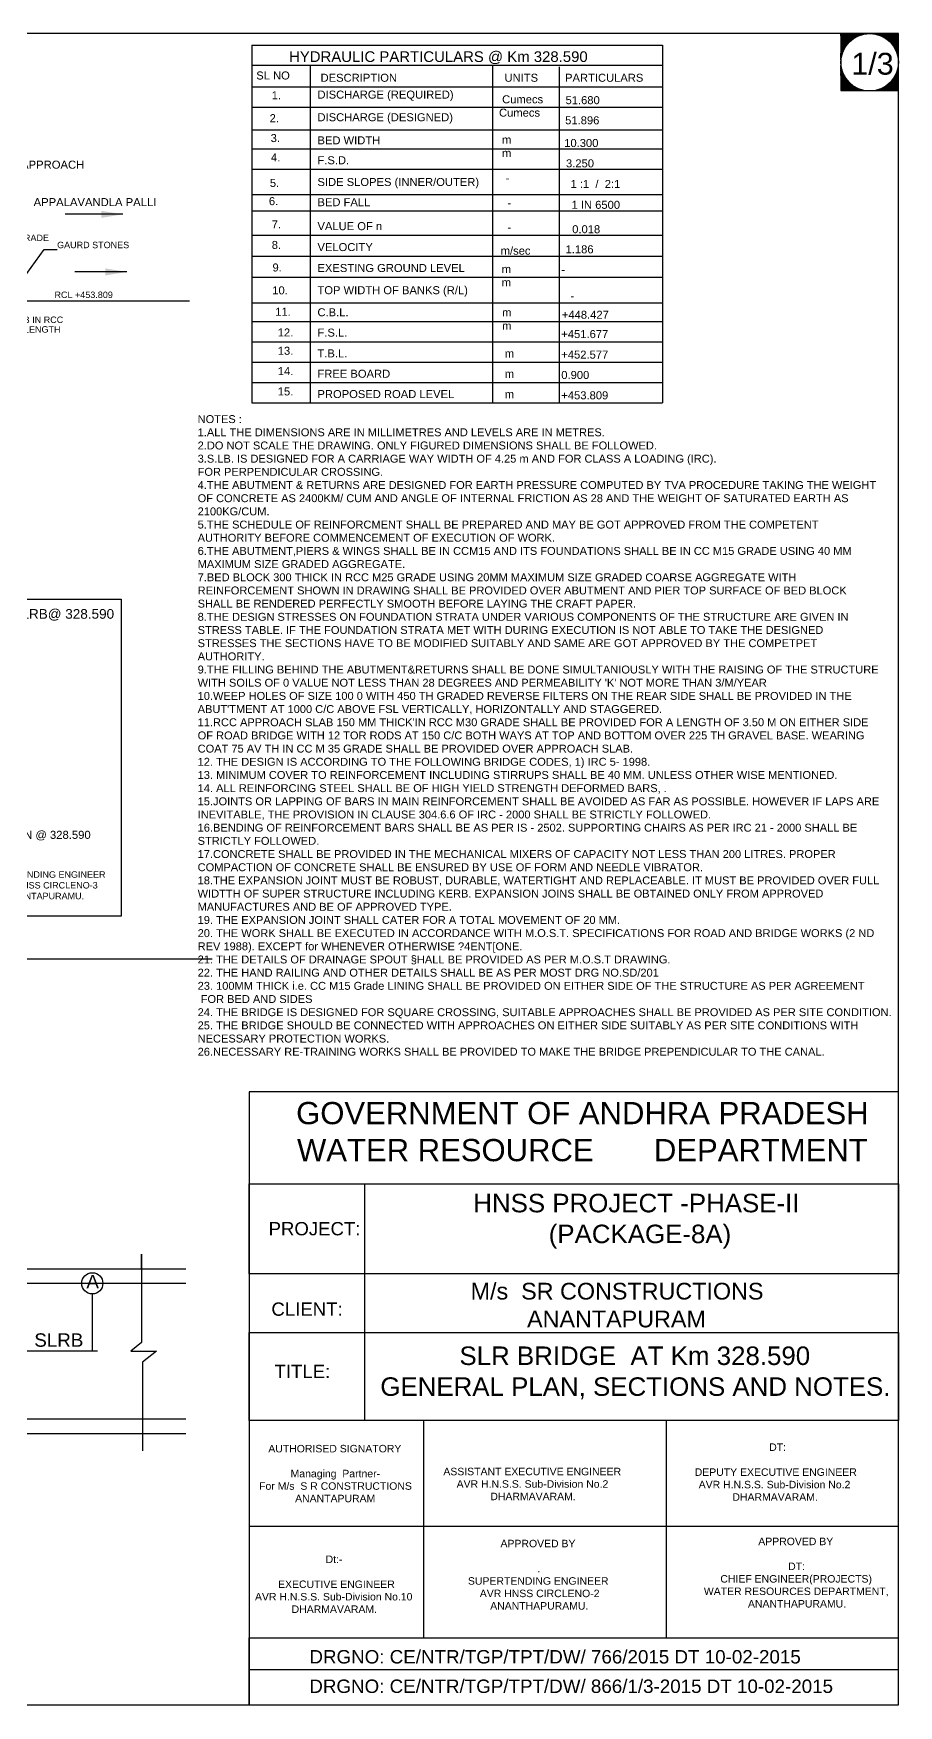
# Model space of a CAD drawing. Header units: millimetres. Extents: x 5124 to 3457305, y 2311 to 45956236.
# Drawn here: x 3441213 to 3457305, y 45925109 to 45956236 of the extents above; entities that cross this region are included whole.
import ezdxf

# ---------------------------------------------------------------- set-up
doc = ezdxf.new("R2010")
doc.units = ezdxf.units.MM
doc.header["$MEASUREMENT"] = 0
for name, color, linetype in [('DIMENSION', 7, 'Continuous'), ('DRAWING', 7, 'Continuous'), ('TEXT', 7, 'Continuous')]:
    doc.layers.add(name, color=color, linetype=linetype)
doc.styles.get("Standard").update_dxf_attribs({"font": 'arial.ttf', "height": 200})
doc.dimstyles.get("Standard").update_dxf_attribs({"dimtxt": 200, "dimasz": 110, "dimexe": 0.18, "dimexo": 0.0625, "dimgap": 0.09, "dimtad": 0, "dimtih": 1, "dimtoh": 1, "dimdec": 0, "dimzin": 0, "dimdsep": 46, "dimtxsty": 'Standard', "dimblk": 'OBLIQUE', "dimcen": 0.09, "dimse1": 1, "dimse2": 1, "dimadec": 0, "dimazin": 0, "dimtfac": 1, "dimtdec": 0, "dimtofl": 0, "dimtmove": 0, "dimatfit": 3, "dimfxl": 1, "dimtolj": 1, "dimtzin": 0, "dimarcsym": 0})

# ---------------------------------------------------------------- blocks, each defined once
blk = doc.blocks.new('_Oblique')
at = {"color": 0, "linetype": 'ByBlock', "lineweight": -2}
blk.add_line((-0.5, -0.5), (0.5, 0.5), dxfattribs=at)

msp = doc.modelspace()

# ---------------------------------------------------------------- hatches: boundary and pattern name
at = {"layer": 'DIMENSION'}
h = msp.add_hatch(dxfattribs=at)
h.set_pattern_fill('ANSI31', color=256, scale=1.354756271995944, style=0)
h.set_pattern_definition([(45, (-779196.1950086204, -16311388.67784595), (-0.1197446683479173, 0.1197446683479173), [])])
h.paths.add_polyline_path([(3456230.239588887, 45955171.6164654), (3456685.956718766, 45955171.6164654, -0.3690245496681071), (3456234.054860856, 45955700.52743042, -0.4142135623760187), (3456769.527430428, 45956236), (3456230.239588887, 45956235.99999999)])
h.paths.add_polyline_path([(3457305, 45955700.52743042), (3457305, 45956236), (3456769.527430428, 45956236, -0.4142135623760187)])
h.paths.add_polyline_path([(3457305, 45955700.52743042, -0.3690245496683182), (3456853.09814209, 45955171.6164654), (3457305, 45955171.6164654)])

# ---------------------------------------------------------------- linework, layer by layer
msp.add_lwpolyline([(3457305, 45956236), (3456230.239588887, 45956236), (3456230.239588887, 45955171.6164654), (3457305, 45955171.6164654)], close=True, dxfattribs=at)
msp.add_circle((3456769.527430428, 45955700.52743042), 535.4725695719294, dxfattribs=at)
at = {"layer": 'DRAWING'}
for points in [[(3457305, 45956236), (3411222.5, 45956236), (3411222.5, 45925120), (3457305, 45925120)], [(3435478.362132281, 45945701.92352647), (3442845.5, 45945701.92352647), (3442845.5, 45939803), (3435478.362132281, 45939803)]]:
    msp.add_lwpolyline(points, close=True, dxfattribs=at)
for points in [[(3438624, 45951258.5), (3444116, 45951258.5)], [(3429278.5, 45937957), (3429846.5, 45938974.5), (3429863, 45939008), (3444537, 45939008)], [(3443224.5, 45933239), (3443224.5, 45933510.5), (3443224.5, 45931869.5), (3443023.5, 45931706.5), (3443504, 45931706.5), (3443244, 45931501), (3443244, 45929850.5)], [(3429228.5, 45933239), (3444047, 45933239)], [(3429228.5, 45932969.5), (3444047, 45932969.5)], [(3442404, 45931706.5), (3412728, 45931706.5)], [(3429228.5, 45930443.5), (3444047, 45930443.5)], [(3429228.5, 45930174), (3444047, 45930174)], [(3445225.936787086, 45925109.09539846), (3445225.936787086, 45926371.25516197)], [(3445225.936787086, 45926371.25516197), (3445225.936787086, 45925120)]]:
    msp.add_lwpolyline(points, dxfattribs=at)
msp.add_circle((3442307.000506491, 45932968.94675826), 196.946251757443, dxfattribs=at)
at = {"layer": 'TEXT', "ltscale": 0.02}
for points in [[(3445273.971238019, 45956017.5), (3452912.5, 45956017.5)], [(3445273.971238019, 45955642.85119989), (3452912.5, 45955642.85119989)], [(3446359.347672474, 45955642.85119989), (3446359.347672474, 45949362.37045644)], [(3449752.678225445, 45955642.85119989), (3449752.678225445, 45949362.37045644)], [(3450991.080341384, 45955612.30368161), (3450991.080341384, 45949362.37045644)], [(3445273.971238019, 45955242.59964763), (3452912.5, 45955242.59964763)], [(3445273.971238019, 45954863.97552072), (3452912.5, 45954863.97552072)], [(3445273.971238019, 45954442.09654309), (3452912.5, 45954442.09654309)], [(3445273.971238019, 45954085.12043913), (3452912.5, 45954085.12043913)], [(3445273.971238019, 45953706.49631225), (3452912.5, 45953706.49631225)], [(3445273.971238019, 45953237.36655954), (3452912.5, 45953237.36655954)], [(3445273.971238019, 45952934.47961657), (3452912.5, 45952934.47961657)], [(3445273.971238019, 45952480.13890332), (3452912.5, 45952480.13890332)], [(3445273.971238019, 45952090.70106374), (3452912.5, 45952090.70106374)], [(3445273.971238019, 45951701.26322416), (3452912.5, 45951701.26322416)], [(3445273.971238019, 45951222.96756262), (3452912.5, 45951222.96756262)], [(3445273.971238019, 45950876.80517136), (3452912.5, 45950876.80517136)], [(3445273.971238019, 45950498.18104446), (3452912.5, 45950498.18104446)], [(3445273.971238019, 45950119.57751513), (3452912.5, 45950119.57751513)], [(3445273.971238019, 45949740.97398578), (3452912.5, 45949740.97398578)], [(3445273.971238019, 45949362.37045644), (3452912.5, 45949362.37045644)]]:
    msp.add_lwpolyline(points, dxfattribs=at)
at = {"layer": 'TEXT'}
for points in [[(3445273.971238019, 45956017.5), (3445273.971238019, 45949362.37045644)], [(3452912.5, 45956017.5), (3452912.5, 45949362.37045644)], [(3447370.829223836, 45934819.25173593), (3447370.829223836, 45930416.42030567)], [(3448466.129763891, 45930416.42030567), (3448466.129763891, 45926371.25516197)], [(3452981.739694743, 45930416.42030567), (3452981.739694743, 45926371.25516197)], [(3445225.936787086, 45928448.23597), (3457305, 45928448.23597)], [(3445225.936787086, 45925780), (3457305, 45925780)]]:
    msp.add_lwpolyline(points, dxfattribs=at)
for points in [[(3457305, 45936530.71406792), (3445225.936787086, 45936530.71406792), (3445225.936787086, 45926371.25516197), (3457305, 45926371.25516197)], [(3445225.936787086, 45934819.25173593), (3457305, 45934819.25173593), (3457305, 45933144.48125019), (3445225.936787086, 45933144.48125019)], [(3445225.936787086, 45932050.82342355), (3457305, 45932050.82342355), (3457305, 45930416.42030567), (3445225.936787086, 45930416.42030567)]]:
    msp.add_lwpolyline(points, close=True, dxfattribs=at)

# ---------------------------------------------------------------- texts
for s, height, p in [('15000MM STRAIGHT APPROACH', 150, (3438875.159137903, 45953718.11822765)), ('APPALAVANDLA PALLI', 150, (3441215.829915126, 45953021.27801958)), ('75TH.WEARING COAT IN CC M35 GRADE', 120, (3438213.727025919, 45952370.34788337)), ('GAURD STONES', 120, (3441652.545276809, 45952238.38074686)), ('RCL +453.809', 120, (3441603.898879151, 45951311.04227498)), ('150 THICK APPROACH SLAB IN RCC', 120, (3438850.828846275, 45950846.1940972)), ('M30 ,3500 LENGTH', 120, (3440197.852806046, 45950666.52574658)), ('THE TRAIL PIT PARTICULARS FOR SLAB SLRB@ 328.590', 180, (3435862.389770575, 45945340.51963611)), ("CERTIFIED THAT THE TP'S CLASSIFICATION @ 328.590", 150, (3436715.481752241, 45941243.04292139)), ('A', 250, (3442197.159033787, 45932876.95774635)), ('SLRB', 250, (3441228.634812736, 45931788.07041515))]:
    msp.add_text(s, height=height, dxfattribs=at).set_placement(p)
at = {"layer": 'TEXT', "attachment_point": 1}
for s, insert, char_height, width in [('\\PHYDRAULIC PARTICULARS @ Km 328.590', (3445966.978497324, 45956234.67305893), 198.6591769287691, 8448.793506587766), ('1/3', (3456426.008690859, 45955875.13928105), 406.4268815987832, 576.8017316573932), (' SL NO', (3445299.111401795, 45955527.83477672), 148.9943826965768, 1098.595443327798), (' DESCRIPTION ', (3446495.752422885, 45955485.73338867), 148.9943826965768, 2539.273084783494), ('UNITS', (3449975.279741085, 45955485.73338867), 148.9943826965768, 988.8507287552399), ('PARTICULARS', (3451101.060681686, 45955485.73338867), 148.9943826965768, 2368.462416014506), ('1.', (3445644.31962104, 45955159.8564508), 148.9943826965768, 219.9502897350405), ('DISCHARGE (REQUIRED)', (3446495.752422885, 45955172.17999274), 148.9943826965768, 4154.485694482742), (' Cumecs \\PCumecs \\P ', (3449873.03380388, 45955084.16917723), 148.9943826965768, 929.4938242964353), ('51.680', (3451110.422784829, 45955068.25700601), 148.9943826965768, 820.0382690843068), ('2.', (3445606.153743428, 45954733.26063468), 148.9943826965768, 219.9502897350405), ('DISCHARGE (DESIGNED)', (3446495.752422885, 45954750.3010151), 148.9943826965768, 4135.469334314374), ('\\P51.896', (3451103.27306404, 45954942.08495944), 148.9943826965768, 1014.571277626079), ('3.', (3445624.754248375, 45954362.95791718), 148.9943826965768, 219.9502897350405), ('BED WIDTH', (3446495.752422885, 45954320.24054335), 148.9943826965768, 1880.768506563743), ('m \\Pm ', (3449928.633232039, 45954332.66754462), 148.9943826965768, 175.2093643967806), ('10.300', (3451085.730236055, 45954270.88545524), 148.9943826965768, 542.6741745076104), ('4.', (3445630.168228208, 45954002.70680307), 148.9943826965768, 219.9502897350405), ('F.S.D.', (3446495.752422885, 45953949.6300533), 148.9943826965768, 918.3387383964163), ('3.250', (3451119.132263411, 45953892.26132835), 148.9943826965768, 681.3562217959585), ('5.', (3445610.227629209, 45953527.13001785), 148.9943826965768, 219.9502897350405), ('SIDE SLOPES (INNER/OUTER)', (3446495.752422885, 45953545.57103156), 148.9943826965768, 15142.39021603954), ('-', (3449996.072843248, 45953617.61865646), 148.9943826965768, 175.2093643967806), ('1 :1  /  2:1', (3451203.530860777, 45953508.66233868), 148.9943826965768, 1091.853603295573), ('6.', (3445592.055954321, 45953189.00067029), 148.9943826965768, 219.9502897350405), ('BED FALL', (3446495.752422885, 45953169.59972079), 148.9943826965768, 1590.642799216222), ('-', (3450028.062522662, 45953156.1820752), 148.9943826965768, 175.2093643967806), ('1 IN 6500', (3451222.304276012, 45953120.24463267), 148.9943826965768, 1042.24611482727), ('7.', (3445645.338092537, 45952756.98769906), 148.9943826965768, 219.9502897350405), ('VALUE OF n', (3446495.752422885, 45952723.27264438), 148.9943826965768, 1966.762843254337), (' 0.018 \\P', (3451176.497126411, 45952665.90391942), 148.9943826965768, 682.3302835855169), ('8.', (3445645.338092537, 45952373.68792877), 148.9943826965768, 219.9502897350405), ('-', (3450028.062522662, 45952701.84136195), 148.9943826965768, 175.2093643967806), ('VELOCITY', (3446495.752422885, 45952333.83480479), 148.9943826965768, 1700.365514523986), ('m/sec', (3449903.870065867, 45952266.49602481), 148.9943826965768, 646.2899973718634), ('1.186', (3451111.31727179, 45952291.98840103), 148.9943826965768, 681.9650104144329), ('9.', (3445659.596692871, 45951954.01288877), 148.9943826965768, 219.9502897350405), ('EXESTING GROUND LEVEL', (3446495.752422885, 45951944.39696521), 148.9943826965768, 3910.254777295216), ('m \\Pm ', (3449923.007379605, 45951924.51731221), 148.9943826965768, 175.2093643967806), ('-', (3451031.431848397, 45951913.39732291), 148.9943826965768, 1104.95134253008), ('10.', (3445654.986769428, 45951527.99380399), 148.9943826965768, 219.9502897350405), ('TOP WIDTH OF BANKS (R/L)', (3446495.752422885, 45951531.17203464), 148.9943826965768, 4613.234347748024), ('11.', (3445710.252246757, 45951129.01929971), 148.9943826965768, 219.9502897350405), ('C.B.L.', (3446495.752422885, 45951119.93891239), 148.9943826965768, 910.5975652305309), ('-', (3451200.153953425, 45951422.96430985), 148.9943826965768, 1235.962653225658), ('m \\Pm ', (3449930.77529296, 45951117.61942988), 148.9943826965768, 175.2093643967806), ('+448.427', (3451041.876967349, 45951074.23621623), 148.9943826965768, 1104.95134253008), ('12.', (3445756.351481028, 45950743.74216482), 148.9943826965768, 219.9502897350405), ('F.S.L.', (3446495.752422885, 45950741.31478551), 148.9943826965768, 861.121371518135), ('\\P+451.677', (3451031.423660101, 45950962.57067355), 148.9943826965768, 1104.95134253008), ('13.', (3445757.048329917, 45950403.42947717), 148.9943826965768, 219.9502897350405), ('T.B.L.', (3446495.752422885, 45950354.53734662), 148.9943826965768, 881.3157362987049), ('m ', (3449979.726800895, 45950352.30654524), 148.9943826965768, 299.6865930216497), ('+452.577', (3451031.431848397, 45950331.71161386), 148.9943826965768, 1104.95134253008), ('14.', (3445757.048329917, 45950024.82594783), 148.9943826965768, 219.9502897350405), ('FREE BOARD', (3446495.752422885, 45949975.93381728), 148.9943826965768, 2260.317151036676), ('m ', (3449979.726800895, 45949973.7030159), 148.9943826965768, 299.6865930216497), ('0.900', (3451031.431848397, 45949953.10808452), 148.9943826965768, 1104.95134253008), ('15.', (3445757.048329917, 45949646.22241849), 148.9943826965768, 219.9502897350405), ('PROPOSED ROAD LEVEL', (3446495.752422885, 45949597.33028794), 148.9943826965768, 2915.15423858091), ('m ', (3449979.726800895, 45949595.09948657), 148.9943826965768, 299.6865930216497), ('+453.809', (3451031.431848397, 45949574.50455519), 148.9943826965768, 1104.95134253008), ("NOTES :\\P1.ALL THE DIMENSIONS ARE IN MILLIMETRES AND LEVELS ARE IN METRES. \\P2.DO NOT SCALE THE DRAWING. ONLY FIGURED DIMENSIONS SHALL BE FOLLOWED. \\P3.S.LB. IS DESIGNED FOR A CARRIAGE WAY WIDTH OF 4.25 m AND FOR CLASS A LOADING (IRC). \\PFOR PERPENDICULAR CROSSING.\\P4.THE ABUTMENT & RETURNS ARE DESIGNED FOR EARTH PRESSURE COMPUTED BY TVA PROCEDURE TAKING THE WEIGHT OF CONCRETE AS 2400KM/ CUM AND ANGLE OF INTERNAL FRICTION AS 28 AND THE WEIGHT OF SATURATED EARTH AS 2100KG/CUM.\\P5.THE SCHEDULE OF REINFORCMENT SHALL BE PREPARED AND MAY BE GOT APPROVED FROM THE COMPETENT AUTHORITY BEFORE COMMENCEMENT OF EXECUTION OF WORK.\\P6.THE ABUTMENT,PIERS & WINGS SHALL BE IN CCM15 AND ITS FOUNDATIONS SHALL BE IN CC M15 GRADE USING 40 MM MAXIMUM SIZE GRADED AGGREGATE. \\P7.BED BLOCK 300 THICK IN RCC M25 GRADE USING 20MM MAXIMUM SIZE GRADED COARSE AGGREGATE WITH REINFORCEMENT SHOWN IN DRAWING SHALL BE PROVIDED OVER ABUTMENT AND PIER TOP SURFACE OF BED BLOCK SHALL BE RENDERED PERFECTLY SMOOTH BEFORE LAYING THE CRAFT PAPER.\\P8.THE DESIGN STRESSES ON FOUNDATION STRATA UNDER VARIOUS COMPONENTS OF THE STRUCTURE ARE GIVEN IN STRESS TABLE. IF THE FOUNDATION STRATA MET WITH DURING EXECUTION IS NOT ABLE TO TAKE THE DESIGNED STRESSES THE SECTIONS HAVE TO BE MODIFIED SUITABLY AND SAME ARE GOT APPROVED BY THE COMPETPET AUTHORITY.\\P9.THE FILLING BEHIND THE ABUTMENT&RETURNS SHALL BE DONE SIMULTANIOUSLY WITH THE RAISING OF THE STRUCTURE WITH SOILS OF 0 VALUE NOT LESS THAN 28 DEGREES AND PERMEABILITY 'K' NOT MORE THAN 3/M/YEAR \\P10.WEEP HOLES OF SIZE 100 0 WITH 450 TH GRADED REVERSE FILTERS ON THE REAR SIDE SHALL BE PROVIDED IN THE ABUT'TMENT AT 1000 C/C ABOVE FSL VERTICALLY, HORIZONTALLY AND STAGGERED.\\P11.RCC APPROACH SLAB 150 MM THICK'IN RCC M30 GRADE SHALL BE PROVIDED FOR A LENGTH OF 3.50 M ON EITHER SIDE OF ROAD BRIDGE WITH 12 TOR RODS AT 150 C/C BOTH WAYS AT TOP AND BOTTOM OVER 225 TH GRAVEL BASE. WEARING COAT 75 AV TH IN CC M 35 GRADE SHALL BE PROVIDED OVER APPROACH SLAB. \\P12. THE DESIGN IS ACCORDING TO THE FOLLOWING BRIDGE CODES, 1) IRC 5- 1998.\\P13. MINIMUM COVER TO REINFORCEMENT INCLUDING STIRRUPS SHALL BE 40 MM. UNLESS OTHER WISE MENTIONED.\\P14. ALL REINFORCING STEEL SHALL BE OF HIGH YIELD STRENGTH DEFORMED BARS, .\\P15.JOINTS OR LAPPING OF BARS IN MAIN REINFORCEMENT SHALL BE AVOIDED AS FAR AS POSSIBLE. HOWEVER IF LAPS ARE INEVITABLE, THE PROVISION IN CLAUSE 304.6.6 OF IRC - 2000 SHALL BE STRICTLY FOLLOWED. \\P16.BENDING OF REINFORCEMENT BARS SHALL BE AS PER IS - 2502. SUPPORTING CHAIRS AS PER IRC 21 - 2000 SHALL BE STRICTLY FOLLOWED.\\P17.CONCRETE SHALL BE PROVIDED IN THE MECHANICAL MIXERS OF CAPACITY NOT LESS THAN 200 LITRES. PROPER COMPACTION OF CONCRETE SHALL BE ENSURED BY USE OF FORM AND NEEDLE VIBRATOR. \\P18.THE EXPANSION JOINT MUST BE ROBUST, DURABLE, WATERTIGHT AND REPLACEABLE. IT MUST BE PROVIDED OVER FULL WIDTTH OF SUPER STRUCTURE INCLUDING KERB. EXPANSION JOINS SHALL BE OBTAINED ONLY FROM APPROVED MANUFACTURES AND BE OF APPROVED TYPE. \\P19. THE EXPANSION JOINT SHALL CATER FOR A TOTAL MOVEMENT OF 20 MM. \\P20. THE WORK SHALL BE EXECUTED IN ACCORDANCE WITH M.O.S.T. SPECIFICATIONS FOR ROAD AND BRIDGE WORKS (2 ND REV 1988). EXCEPT for WHENEVER OTHERWISE ?4ENT[ONE.\\P21. THE DETAILS OF DRAINAGE SPOUT §HALL BE PROVIDED AS PER M.O.S.T DRAWING. \\P22. THE HAND RAILING AND OTHER DETAILS SHALL BE AS PER MOST DRG NO.SD/201 \\P23. 100MM THICK i.e. CC M15 Grade LINING SHALL BE PROVIDED ON EITHER SIDE OF THE STRUCTURE AS PER AGREEMENT        FOR BED AND SIDES \\P24. THE BRIDGE IS DESIGNED FOR SQUARE CROSSING, SUITABLE APPROACHES SHALL BE PROVIDED AS PER SITE CONDITION. \\P25. THE BRIDGE SHOULD BE CONNECTED WITH APPROACHES ON EITHER SIDE SUITABLY AS PER SITE CONDITIONS WITH NECESSARY PROTECTION WORKS. \\P26.NECESSARY RE-TRAINING WORKS SHALL BE PROVIDED TO MAKE THE BRIDGE PREPENDICULAR TO THE CANAL.", (3444267, 45949130), 147.1740893229189, 12733.73695935797), ('\\pi4215.2; \\P\\pi4238.5;\\P\\pi4191.9;  \\P\\pi3116.3;SUPERTENDING ENGINEER                \\P\\pi3259.5; AVR HNSS CIRCLENO-3    \\P\\pi3519.3;ANANTAPURAMU.', (3437182.986604167, 45941239.11578099), 120, 8476.996464888483), ('PROJECT:', (3445586.454464407, 45934110.08440202), 247.4425491685579, 2308.72422332142), ('\\pi1266.6;M/s  SR CONSTRUCTIONS \\P\\pi2316.2;ANANTAPURAM', (3448078.515113949, 45932978.40370181), 310.6311330940567, 7926.954778715213), ('CLIENT:', (3445638.866947829, 45932612.4907063), 247.4425491685579, 2308.72422332142), ('\\pi2105.7;SLR BRIDGE  AT Km 328.590\\P\\pi633.83;GENERAL PLAN, SECTIONS AND NOTES.', (3447031.406581122, 45931793.17070677), 344.419144433339, 10691.71939283125), ('TITLE:', (3445695.832766322, 45931452.81295221), 247.4425491685579, 1341.785072812353), ('\\pi2257.8;AUTHORISED SIGNATORY\\P\\pi3494.5;\\P\\pi2672.2;Managing  Partner-\\P\\pi2086.5;For M/s  S R CONSTRUCTIONS\\P\\pi2756.1;ANANTAPURAM', (3443323.78283337, 45929961.51235499), 139.2426816129368, 6989.00516947221), ('\\pi3292.3;  DT:\\P\\pi3494.5;\\P\\pi1960.9; DEPUTY EXECUTIVE ENGINEER\\P\\pi2088.9;AVR H.N.S.S. Sub-Division No.2\\P\\pi2716.1;DHARMAVARAM.', (3451498.850852218, 45929988.82996649), 139.2426816129368, 6989.00516947221), ('\\pi3494.5;\\P\\P\\pi1842;ASSISTANT EXECUTIVE ENGINEER\\P\\pi2088.9;AVR H.N.S.S. Sub-Division No.2\\P\\pi2716.1;DHARMAVARAM.', (3446995.588525364, 45929999.69634417), 139.2426816129368, 6989.00516947221), ('\\pi2798;APPROVED BY\\P\\pi3494.5;\\P\\pi3484.8;.  \\P\\pi2192.3;SUPERTENDING ENGINEER                \\P\\pi2359.3; AVR HNSS CIRCLENO-2\\P\\pi0;^I^I^I^I       ANANTHAPURAMU.', (3447102.696594564, 45928194.72188964), 139.2426816129368, 6989.00516947221), ('\\pi2798;APPROVED BY\\P\\pi3494.5;\\P\\pi3353.8;DT:   \\P\\pi2092.5;CHIEF ENGINEER(PROJECTS)                \\P\\pi1785.9;WATER RESOURCES DEPARTMENT,\\P\\pi0;^I^I^I^I       ANANTHAPURAMU.', (3451897.988040045, 45928234.03246959), 139.2426816129368, 6989.00516947221), ('\\pi3348.4;Dt:- \\P\\pi3494.5;\\P\\pi2355.4;  EXECUTIVE ENGINEER\\P\\pi2034.3;AVR H.N.S.S. Sub-Division No.10\\P\\pi2716.1;DHARMAVARAM.', (3443299.137471076, 45927901.16453613), 139.2426816129368, 6989.00516947221), ('\\pi2576.7;DRGNO: CE/NTR/TGP/TPT/DW/ 766/2015 DT 10-02-2015', (3443769.327305282, 45926142.09075758), 250, 14253.82698428382), ('\\pi2275.8;DRGNO: CE/NTR/TGP/TPT/DW/ 866/1/3-2015 DT 10-02-2015', (3444068.644836755, 45925593.45556111), 250, 14253.82698428382)]:
    msp.add_mtext(s, dxfattribs=dict(at, insert=insert, char_height=char_height, width=width))
at = {"layer": 'TEXT', "color": 7, "width": 11786.89082694732, "attachment_point": 5}
for s, insert, char_height in [('GOVERNMENT OF ANDHRA PRADESH\\PWATER RESOURCE       DEPARTMENT', (3451423.884921395, 45935790.54003759), 413.3029733200067), ('HNSS PROJECT -PHASE-II\\P (PACKAGE-8A)', (3452428.277595073, 45934124.11310529), 344.419144433339)]:
    msp.add_mtext(s, dxfattribs=dict(at, insert=insert, char_height=char_height))

# ---------------------------------------------------------------- leaders
at = {"layer": 'DRAWING'}
for points, override in [([(3442874.997488448, 45952868.76560512), (3441802.126461381, 45952868.76560512)], {"dimasz": 400, "dimgap": 0.09, "dimtad": 0, "dimarcsym": 1}), ([(3440928.996115064, 45951544.73153356), (3441411.91373763, 45952214.21110257), (3441652.545276809, 45952214.21110256)], {"dimasz": 95, "dimgap": 0.09, "dimtad": 0, "dimarcsym": 1}), ([(3442949.167398473, 45951796.67600638), (3441983.405234074, 45951796.67600638)], {"dimasz": 400, "dimarcsym": 1}), ([(3442307, 45932772.0005065), (3442307, 45931706.5)], {"dimasz": 95, "dimgap": 0.09, "dimtad": 0, "dimarcsym": 1})]:
    msp.add_leader(points, dimstyle='Standard', override=override, dxfattribs=at)

doc.saveas('drawing.dxf')
